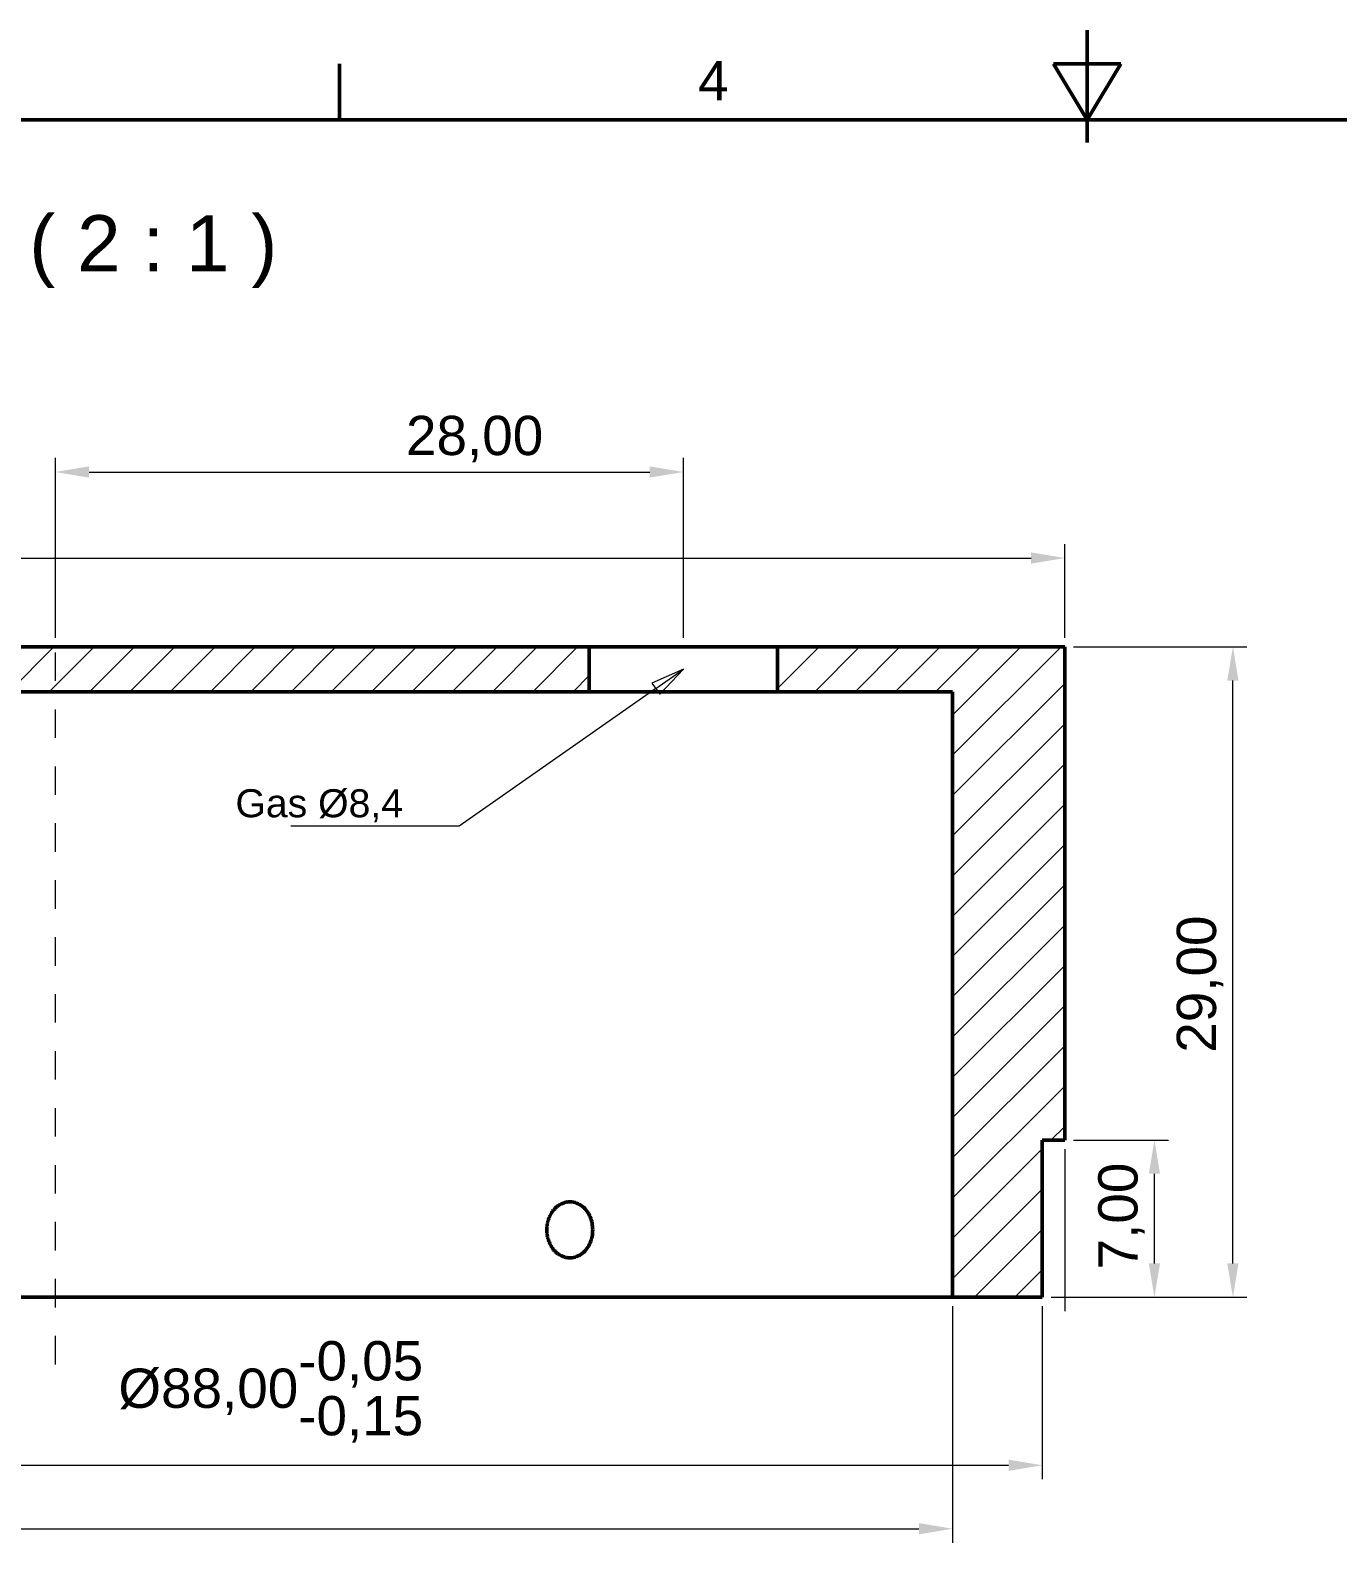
# Model space of a CAD drawing. Header units: inches. Extents: x 0.8 to 17.2, y 0.6 to 12.1.
# Drawn here: x 5.3 to 9.89, y 6.8 to 12.11 of the extents above; entities that cross this region are included whole.
import ezdxf
from ezdxf.enums import TextEntityAlignment as Align

# ---------------------------------------------------------------- set-up
doc = ezdxf.new("R2010")
doc.units = ezdxf.units.IN
doc.header["$MEASUREMENT"] = 0
doc.linetypes.add('CENTER2', pattern=[1.125, 0.75, -0.125, 0.125, -0.125])
doc.layers.get('0').update_dxf_attribs({"lineweight": 25})
for name, color, linetype, lineweight in [('BEMASSUNG', 7, 'Continuous', 18), ('MITTELLINIE', 7, 'CENTER2', 18), ('RAHMEN', 7, 'Continuous', 50), ('SCHRAFFUR', 7, 'Continuous', 18), ('SICHTKANTE', 7, 'Continuous', 50), ('TEXT', 7, 'Continuous', 18)]:
    doc.layers.add(name, color=color, linetype=linetype, lineweight=lineweight)
doc.styles.add('ISO_14', font='arial.ttf')
doc.styles.add('ISO_20', font='arial.ttf')
doc.styles.add('ISO_79', font='arial.ttf')
doc.styles.add('ISO_DWG_RFN', font='arial.ttf')
doc.dimstyles.new('DWG_RFN', dxfattribs={"dimtxt": 0.137795, "dimasz": 0.11811, "dimexe": 0.049213, "dimexo": 0.031496, "dimgap": 0.031496, "dimtad": 1, "dimlfac": 25.4, "dimtxsty": 'ISO_DWG_RFN', "dimcen": 2.5, "dimclrd": 7, "dimclre": 7, "dimclrt": 7, "dimadec": 1, "dimazin": 3, "dimtfac": 1, "dimtmove": 0, "dimatfit": 3, "dimfxl": 0, "dimlwd": 18, "dimlwe": 18})

# ---------------------------------------------------------------- blocks, each defined once
blk = doc.blocks.new('Leader Text1')
at = {"layer": 'BEMASSUNG', "color": 7, "lineweight": 18}
for p, q in [((7.5906, 9.8681), (7.4802, 9.8197)), ((7.4938, 9.8004), (7.5906, 9.8681)), ((7.5073, 9.781), (7.5906, 9.8681)), ((7.4938, 9.8004), (6.8031, 9.3169)), ((7.4802, 9.8197), (7.5073, 9.781)), ((6.8031, 9.3169), (6.6457, 9.3169))]:
    blk.add_line(p, q, dxfattribs=at)
at = {"layer": 'BEMASSUNG', "color": 7, "lineweight": 18, "flags": 128}
blk.add_lwpolyline([(7.5073, 9.781), (7.5906, 9.8681), (7.4802, 9.8197), (7.5073, 9.781)], dxfattribs=at)
at = {"layer": 'BEMASSUNG', "color": 7}
blk.add_solid([(7.5073, 9.781), (7.5906, 9.8681), (7.4802, 9.8197), (7.5073, 9.781)], dxfattribs=at)
blk = doc.blocks.new('Hatch_1')
at = {"layer": 'SCHRAFFUR', "color": 7, "linetype": 'Continuous', "lineweight": 18}
for p, q in [((7.1811, 9.4438), (7.1861, 9.4488)), ((7.1811, 9.3024), (7.3275, 9.4488)), ((7.3114, 9.2913), (7.4689, 9.4488)), ((7.4529, 9.2913), (7.6103, 9.4488)), ((7.5943, 9.2913), (7.7518, 9.4488)), ((7.7357, 9.2913), (7.8932, 9.4488)), ((7.7953, 9.2095), (8.0346, 9.4488)), ((7.7953, 9.0681), (8.176, 9.4488)), ((7.7953, 8.9266), (8.189, 9.3203)), ((7.7953, 8.7852), (8.189, 9.1789)), ((7.7953, 8.6438), (8.189, 9.0375)), ((7.7953, 8.5024), (8.189, 8.8961)), ((7.7953, 8.361), (8.189, 8.7547)), ((7.7953, 8.2195), (8.189, 8.6132)), ((7.7953, 8.0781), (8.189, 8.4718)), ((7.7953, 7.9367), (8.189, 8.3304)), ((7.7953, 7.7953), (8.189, 8.189)), ((7.7953, 7.6539), (8.189, 8.0476)), ((7.7953, 7.5124), (8.189, 7.9061)), ((8.1408, 7.7165), (8.189, 7.7647)), ((7.7953, 7.371), (8.1102, 7.686)), ((7.7953, 7.2296), (8.1102, 7.5446)), ((7.8725, 7.1654), (8.1102, 7.4031)), ((8.0139, 7.1654), (8.1102, 7.2617))]:
    blk.add_line(p, q, dxfattribs=at)
blk = doc.blocks.new('Hatch_3')
at = {"layer": 'SCHRAFFUR', "color": 7, "linetype": 'Continuous', "lineweight": 18}
for p, q in [((2.8189, 9.3243), (2.9434, 9.4488)), ((2.9274, 9.2913), (3.0849, 9.4488)), ((3.0688, 9.2913), (3.2263, 9.4488)), ((3.2102, 9.2913), (3.3677, 9.4488)), ((3.3516, 9.2913), (3.5091, 9.4488)), ((3.4931, 9.2913), (3.6505, 9.4488)), ((3.6345, 9.2913), (3.792, 9.4488)), ((3.7759, 9.2913), (3.9334, 9.4488)), ((3.9173, 9.2913), (4.0748, 9.4488)), ((4.0587, 9.2913), (4.2162, 9.4488)), ((4.2002, 9.2913), (4.3577, 9.4488)), ((4.3416, 9.2913), (4.4991, 9.4488)), ((4.483, 9.2913), (4.6405, 9.4488)), ((4.6244, 9.2913), (4.7819, 9.4488)), ((4.7659, 9.2913), (4.9233, 9.4488)), ((4.9073, 9.2913), (5.0648, 9.4488)), ((5.0487, 9.2913), (5.2062, 9.4488)), ((5.1901, 9.2913), (5.3476, 9.4488)), ((5.3315, 9.2913), (5.489, 9.4488)), ((5.473, 9.2913), (5.6304, 9.4488)), ((5.6144, 9.2913), (5.7719, 9.4488)), ((5.7558, 9.2913), (5.9133, 9.4488)), ((5.8972, 9.2913), (6.0547, 9.4488)), ((6.0386, 9.2913), (6.1961, 9.4488)), ((6.1801, 9.2913), (6.3375, 9.4488)), ((6.3215, 9.2913), (6.479, 9.4488)), ((6.4629, 9.2913), (6.5197, 9.3481))]:
    blk.add_line(p, q, dxfattribs=at)
blk = doc.blocks.new('*D15')
at = {"layer": 'BEMASSUNG', "color": 7, "lineweight": 18, "transparency": 16777216}
for p, q in [((8.9606, 8.2146), (9.2933, 8.2146)), ((9.2441, 7.7815), (9.2441, 8.0965)), ((8.9606, 7.6634), (9.2933, 7.6634))]:
    blk.add_line(p, q, dxfattribs=at)
at = {"layer": 'BEMASSUNG', "color": 7, "transparency": 16777216}
for points in [[(9.2244, 8.0965), (9.2638, 8.0965), (9.2441, 8.2146)], [(9.2244, 7.7815), (9.2638, 7.7815), (9.2441, 7.6634)]]:
    blk.add_solid(points, dxfattribs=at)
at = {"layer": 'Defpoints', "color": 0, "transparency": 16777216}
for p in [(8.9291, 8.2146), (9.2441, 8.2146), (8.9291, 7.6634)]:
    blk.add_point(p, dxfattribs=at)
at = {"layer": 'BEMASSUNG', "color": 7, "lineweight": 18, "transparency": 16777216, "insert": (9.047, 7.7608), "char_height": 0.1378, "attachment_point": 1, "rotation": 90, "style": 'ISO_DWG_RFN'}
blk.add_mtext('\\A1;{7,00}', dxfattribs=at)
blk = doc.blocks.new('*D17')
at = {"layer": 'BEMASSUNG', "color": 7, "lineweight": 18, "transparency": 16777216}
for p, q in [((5.3858, 9.9783), (5.3858, 10.6101)), ((7.5906, 9.9783), (7.5906, 10.6101)), ((5.5039, 10.5609), (7.4724, 10.5609))]:
    blk.add_line(p, q, dxfattribs=at)
at = {"layer": 'BEMASSUNG', "color": 7, "transparency": 16777216}
for points in [[(5.5039, 10.5806), (5.5039, 10.5413), (5.3858, 10.5609)], [(7.4724, 10.5806), (7.4724, 10.5413), (7.5906, 10.5609)]]:
    blk.add_solid(points, dxfattribs=at)
at = {"layer": 'Defpoints', "color": 0, "transparency": 16777216}
for p in [(7.5906, 10.5609), (5.3858, 9.9469), (7.5906, 9.9469)]:
    blk.add_point(p, dxfattribs=at)
at = {"layer": 'BEMASSUNG', "color": 7, "lineweight": 18, "transparency": 16777216, "insert": (6.6168, 10.7581), "char_height": 0.137795, "attachment_point": 1, "style": 'ISO_DWG_RFN'}
blk.add_mtext('\\A1;{28,00}', dxfattribs=at)
blk = doc.blocks.new('*D24')
at = {"layer": 'BEMASSUNG', "color": 7, "lineweight": 18, "transparency": 16777216}
for p, q in [((1.8425, 9.9783), (1.8425, 10.308)), ((8.9291, 9.9783), (8.9291, 10.308)), ((1.9606, 10.2588), (8.811, 10.2588))]:
    blk.add_line(p, q, dxfattribs=at)
at = {"layer": 'BEMASSUNG', "color": 7, "transparency": 16777216}
for points in [[(1.9606, 10.2785), (1.9606, 10.2391), (1.8425, 10.2588)], [(8.811, 10.2785), (8.811, 10.2391), (8.9291, 10.2588)]]:
    blk.add_solid(points, dxfattribs=at)
at = {"layer": 'Defpoints', "color": 0, "transparency": 16777216}
for p in [(8.9291, 10.2588), (1.8425, 9.9469), (8.9291, 9.9469)]:
    blk.add_point(p, dxfattribs=at)
at = {"layer": 'BEMASSUNG', "color": 7, "lineweight": 18, "transparency": 16777216, "insert": (4.2445, 10.4604), "char_height": 0.137795, "attachment_point": 1, "style": 'ISO_DWG_RFN'}
blk.add_mtext('\\A1;{Ø90,00}', dxfattribs=at)
blk = doc.blocks.new('*D25')
at = {"layer": 'BEMASSUNG', "color": 7, "lineweight": 18, "transparency": 16777216}
for p, q in [((1.9213, 7.6319), (1.9213, 7.0236)), ((8.8504, 7.6319), (8.8504, 7.0236)), ((2.0394, 7.0728), (8.7323, 7.0728))]:
    blk.add_line(p, q, dxfattribs=at)
at = {"layer": 'BEMASSUNG', "color": 7, "transparency": 16777216}
for points in [[(2.0394, 7.0925), (2.0394, 7.0531), (1.9213, 7.0728)], [(8.7323, 7.0925), (8.7323, 7.0531), (8.8504, 7.0728)]]:
    blk.add_solid(points, dxfattribs=at)
at = {"layer": 'Defpoints', "color": 0, "transparency": 16777216}
for p in [(1.9213, 7.6634), (8.8504, 7.6634), (8.8504, 7.0728)]:
    blk.add_point(p, dxfattribs=at)
at = {"layer": 'BEMASSUNG', "color": 7, "lineweight": 18, "transparency": 16777216, "insert": (5.6071, 7.5088), "char_height": 0.137795, "attachment_point": 1, "style": 'ISO_DWG_RFN'}
blk.add_mtext('\\A1;{Ø88,00\\S-0,05^ -0,15;}', dxfattribs=at)
blk = doc.blocks.new('*D26')
at = {"layer": 'BEMASSUNG', "color": 7, "lineweight": 18, "transparency": 16777216}
for p, q in [((2.2362, 7.6319), (2.2362, 6.8008)), ((8.5354, 7.6319), (8.5354, 6.8008)), ((2.3543, 6.85), (8.4173, 6.85))]:
    blk.add_line(p, q, dxfattribs=at)
at = {"layer": 'BEMASSUNG', "color": 7, "transparency": 16777216}
for points in [[(2.3543, 6.8697), (2.3543, 6.8303), (2.2362, 6.85)], [(8.4173, 6.8697), (8.4173, 6.8303), (8.5354, 6.85)]]:
    blk.add_solid(points, dxfattribs=at)
at = {"layer": 'Defpoints', "color": 0, "transparency": 16777216}
for p in [(2.2362, 7.6634), (8.5354, 7.6634), (8.5354, 6.85)]:
    blk.add_point(p, dxfattribs=at)
at = {"layer": 'BEMASSUNG', "color": 7, "lineweight": 18, "transparency": 16777216, "insert": (3.6429, 7.0516), "char_height": 0.137795, "attachment_point": 1, "style": 'ISO_DWG_RFN'}
blk.add_mtext('\\A1;{Ø80,00}', dxfattribs=at)
blk = doc.blocks.new('*D27')
at = {"layer": 'BEMASSUNG', "color": 7, "lineweight": 18, "transparency": 16777216}
for p, q in [((8.9606, 9.9469), (9.5689, 9.9469)), ((9.5197, 7.7815), (9.5197, 9.8287)), ((8.9606, 7.6634), (9.5689, 7.6634))]:
    blk.add_line(p, q, dxfattribs=at)
at = {"layer": 'BEMASSUNG', "color": 7, "transparency": 16777216}
for points in [[(9.5, 9.8287), (9.5394, 9.8287), (9.5197, 9.9469)], [(9.5, 7.7815), (9.5394, 7.7815), (9.5197, 7.6634)]]:
    blk.add_solid(points, dxfattribs=at)
at = {"layer": 'Defpoints', "color": 0, "transparency": 16777216}
for p in [(8.9291, 9.9469), (9.5197, 9.9469), (8.9291, 7.6634)]:
    blk.add_point(p, dxfattribs=at)
at = {"layer": 'BEMASSUNG', "color": 7, "lineweight": 18, "transparency": 16777216, "insert": (9.3226, 8.5217), "char_height": 0.137795, "attachment_point": 1, "rotation": 90, "style": 'ISO_DWG_RFN'}
blk.add_mtext('\\A1;{29,00}', dxfattribs=at)

msp = doc.modelspace()

# ---------------------------------------------------------------- linework, layer by layer
at = {"layer": 'BEMASSUNG'}
for p, q in [((6.64567, 9.31693), (6.2126, 9.31693)), ((8.92913, 8.18307), (8.92913, 7.61417)), ((8.92913, 8.18307), (8.92913, 7.61417)), ((8.88189, 7.66339), (8.97835, 7.66339)), ((8.88189, 7.66339), (8.97835, 7.66339))]:
    msp.add_line(p, q, dxfattribs=at)
at = {"layer": 'MITTELLINIE', "ltscale": 0.087489}
msp.add_line((5.38583, 7.42717), (5.38583, 10.18307), dxfattribs=at)
at = {"layer": 'RAHMEN'}
for p, q in [((9.00787, 12.1122), (9.00787, 11.7185)), ((6.3832, 11.79724), (6.3832, 11.99409)), ((9.12598, 11.99409), (8.88976, 11.99409)), ((8.88976, 11.99409), (9.00787, 11.79724)), ((9.00787, 11.79724), (9.12598, 11.99409)), ((9.00787, 11.79724), (9.00787, 11.99409)), ((16.88189, 11.79724), (1.13386, 11.79724))]:
    msp.add_line(p, q, dxfattribs=at)
at = {"layer": 'SICHTKANTE'}
for p, q in [((3.55906, 9.94685), (7.25984, 9.94685)), ((7.26226, 9.94685), (7.25984, 9.94685)), ((7.25984, 9.78937), (7.25984, 9.94685)), ((7.26468, 9.94685), (7.26226, 9.94685)), ((7.2671, 9.94685), (7.26468, 9.94685)), ((7.27221, 9.94685), (7.2671, 9.94685)), ((7.27934, 9.94685), (7.27221, 9.94685)), ((7.28648, 9.94685), (7.27934, 9.94685)), ((7.29423, 9.94685), (7.28648, 9.94685)), ((7.30573, 9.94685), (7.29423, 9.94685)), ((7.31722, 9.94685), (7.30573, 9.94685)), ((7.32871, 9.94685), (7.31722, 9.94685)), ((7.3429, 9.94685), (7.32871, 9.94685)), ((7.35818, 9.94685), (7.3429, 9.94685)), ((7.37345, 9.94685), (7.35818, 9.94685)), ((7.38958, 9.94685), (7.37345, 9.94685)), ((7.40787, 9.94685), (7.38958, 9.94685)), ((7.42616, 9.94685), (7.40787, 9.94685)), ((7.44445, 9.94685), (7.42616, 9.94685)), ((7.46454, 9.94685), (7.44445, 9.94685)), ((7.48492, 9.94685), (7.46454, 9.94685)), ((7.50531, 9.94685), (7.48492, 9.94685)), ((7.52616, 9.94685), (7.50531, 9.94685)), ((7.54762, 9.94685), (7.52616, 9.94685)), ((7.56909, 9.94685), (7.54762, 9.94685)), ((7.59055, 9.94685), (7.56909, 9.94685)), ((7.61201, 9.94685), (7.59055, 9.94685)), ((7.63348, 9.94685), (7.61201, 9.94685)), ((7.65494, 9.94685), (7.63348, 9.94685)), ((7.67579, 9.94685), (7.65494, 9.94685)), ((7.69618, 9.94685), (7.67579, 9.94685)), ((7.71657, 9.94685), (7.69618, 9.94685)), ((7.73665, 9.94685), (7.71657, 9.94685)), ((7.75494, 9.94685), (7.73665, 9.94685)), ((7.77323, 9.94685), (7.75494, 9.94685)), ((7.79152, 9.94685), (7.77323, 9.94685)), ((7.80765, 9.94685), (7.79152, 9.94685)), ((7.82293, 9.94685), (7.80765, 9.94685)), ((7.8382, 9.94685), (7.82293, 9.94685)), ((7.85239, 9.94685), (7.8382, 9.94685)), ((7.86388, 9.94685), (7.85239, 9.94685)), ((7.87538, 9.94685), (7.86388, 9.94685)), ((7.88687, 9.94685), (7.87538, 9.94685)), ((7.89462, 9.94685), (7.88687, 9.94685)), ((7.90176, 9.94685), (7.89462, 9.94685)), ((7.90889, 9.94685), (7.90176, 9.94685)), ((7.914, 9.94685), (7.90889, 9.94685)), ((7.91642, 9.94685), (7.914, 9.94685)), ((7.91884, 9.94685), (7.91642, 9.94685)), ((7.92126, 9.94685), (7.91884, 9.94685)), ((7.92126, 9.78937), (7.92126, 9.94685)), ((7.92126, 9.94685), (8.92913, 9.94685)), ((8.92913, 8.21457), (8.92913, 9.94685)), ((7.25984, 9.78937), (3.55906, 9.78937)), ((7.26226, 9.78937), (7.25984, 9.78937)), ((7.26468, 9.78937), (7.26226, 9.78937)), ((7.2671, 9.78937), (7.26468, 9.78937)), ((7.27221, 9.78937), (7.2671, 9.78937)), ((7.27934, 9.78937), (7.27221, 9.78937)), ((7.28648, 9.78937), (7.27934, 9.78937)), ((7.29423, 9.78937), (7.28648, 9.78937)), ((7.30573, 9.78937), (7.29423, 9.78937)), ((7.31722, 9.78937), (7.30573, 9.78937)), ((7.32871, 9.78937), (7.31722, 9.78937)), ((7.3429, 9.78937), (7.32871, 9.78937)), ((7.35818, 9.78937), (7.3429, 9.78937)), ((7.37345, 9.78937), (7.35818, 9.78937)), ((7.38958, 9.78937), (7.37345, 9.78937)), ((7.40787, 9.78937), (7.38958, 9.78937)), ((7.42616, 9.78937), (7.40787, 9.78937)), ((7.44445, 9.78937), (7.42616, 9.78937)), ((7.46454, 9.78937), (7.44445, 9.78937)), ((7.48492, 9.78937), (7.46454, 9.78937)), ((7.50531, 9.78937), (7.48492, 9.78937)), ((7.52616, 9.78937), (7.50531, 9.78937)), ((7.54762, 9.78937), (7.52616, 9.78937)), ((7.56909, 9.78937), (7.54762, 9.78937)), ((7.59055, 9.78937), (7.56909, 9.78937)), ((7.61201, 9.78937), (7.59055, 9.78937)), ((7.63348, 9.78937), (7.61201, 9.78937)), ((7.65494, 9.78937), (7.63348, 9.78937)), ((7.67579, 9.78937), (7.65494, 9.78937)), ((7.69618, 9.78937), (7.67579, 9.78937)), ((7.71657, 9.78937), (7.69618, 9.78937)), ((7.73665, 9.78937), (7.71657, 9.78937)), ((7.75494, 9.78937), (7.73665, 9.78937)), ((7.77323, 9.78937), (7.75494, 9.78937)), ((7.79152, 9.78937), (7.77323, 9.78937)), ((7.80765, 9.78937), (7.79152, 9.78937)), ((7.82293, 9.78937), (7.80765, 9.78937)), ((7.8382, 9.78937), (7.82293, 9.78937)), ((7.85239, 9.78937), (7.8382, 9.78937)), ((7.86388, 9.78937), (7.85239, 9.78937)), ((7.87538, 9.78937), (7.86388, 9.78937)), ((7.88687, 9.78937), (7.87538, 9.78937)), ((7.89462, 9.78937), (7.88687, 9.78937)), ((7.90176, 9.78937), (7.89462, 9.78937)), ((7.90889, 9.78937), (7.90176, 9.78937)), ((7.914, 9.78937), (7.90889, 9.78937)), ((7.91642, 9.78937), (7.914, 9.78937)), ((7.91884, 9.78937), (7.91642, 9.78937)), ((7.92126, 9.78937), (7.91884, 9.78937)), ((8.53543, 9.78937), (7.92126, 9.78937)), ((8.53543, 9.78937), (8.53543, 7.66339)), ((8.85355, 8.21457), (8.85039, 8.21457)), ((8.92913, 8.21457), (8.85039, 8.21457)), ((8.85039, 7.66339), (8.85039, 8.21457)), ((8.8567, 8.21457), (8.85355, 8.21457)), ((8.85985, 8.21457), (8.8567, 8.21457)), ((8.86288, 8.21457), (8.85985, 8.21457)), ((8.8658, 8.21457), (8.86288, 8.21457)), ((8.86872, 8.21457), (8.8658, 8.21457)), ((8.87161, 8.21457), (8.86872, 8.21457)), ((8.8743, 8.21457), (8.87161, 8.21457)), ((8.87699, 8.21457), (8.8743, 8.21457)), ((8.87969, 8.21457), (8.87699, 8.21457)), ((8.88221, 8.21457), (8.87969, 8.21457)), ((8.88467, 8.21457), (8.88221, 8.21457)), ((8.88713, 8.21457), (8.88467, 8.21457)), ((8.88952, 8.21457), (8.88713, 8.21457)), ((8.89175, 8.21457), (8.88952, 8.21457)), ((8.89398, 8.21457), (8.89175, 8.21457)), ((8.8962, 8.21457), (8.89398, 8.21457)), ((8.89823, 8.21457), (8.8962, 8.21457)), ((8.90023, 8.21457), (8.89823, 8.21457)), ((8.90222, 8.21457), (8.90023, 8.21457)), ((8.90411, 8.21457), (8.90222, 8.21457)), ((8.90587, 8.21457), (8.90411, 8.21457)), ((8.90763, 8.21457), (8.90587, 8.21457)), ((8.90939, 8.21457), (8.90763, 8.21457)), ((8.91092, 8.21457), (8.90939, 8.21457)), ((8.91245, 8.21457), (8.91092, 8.21457)), ((8.91397, 8.21457), (8.91245, 8.21457)), ((8.91537, 8.21457), (8.91397, 8.21457)), ((8.91666, 8.21457), (8.91537, 8.21457)), ((8.91795, 8.21457), (8.91666, 8.21457)), ((8.91921, 8.21457), (8.91795, 8.21457)), ((8.92027, 8.21457), (8.91921, 8.21457)), ((8.92132, 8.21457), (8.92027, 8.21457)), ((8.92238, 8.21457), (8.92132, 8.21457)), ((8.92327, 8.21457), (8.92238, 8.21457)), ((8.92409, 8.21457), (8.92327, 8.21457)), ((8.92492, 8.21457), (8.92409, 8.21457)), ((8.92567, 8.21457), (8.92492, 8.21457)), ((8.92626, 8.21457), (8.92567, 8.21457)), ((8.92685, 8.21457), (8.92626, 8.21457)), ((8.92744, 8.21457), (8.92685, 8.21457)), ((8.92782, 8.21457), (8.92744, 8.21457)), ((8.92818, 8.21457), (8.92782, 8.21457)), ((8.92853, 8.21457), (8.92818, 8.21457)), ((8.92878, 8.21457), (8.92853, 8.21457)), ((8.9289, 8.21457), (8.92878, 8.21457)), ((8.92902, 8.21457), (8.9289, 8.21457)), ((8.92913, 8.21457), (8.92902, 8.21457)), ((7.13315, 7.96702), (7.13499, 7.9693)), ((7.13499, 7.9693), (7.13691, 7.97152)), ((7.13691, 7.97152), (7.1389, 7.97369)), ((7.1389, 7.97369), (7.14097, 7.9758)), ((7.14097, 7.9758), (7.14312, 7.97784)), ((7.14312, 7.97784), (7.14535, 7.97982)), ((7.14535, 7.97982), (7.14767, 7.98174)), ((7.14767, 7.98174), (7.15006, 7.98357)), ((7.15006, 7.98357), (7.15252, 7.98532)), ((7.15252, 7.98532), (7.15506, 7.98698)), ((7.15506, 7.98698), (7.15767, 7.98854)), ((7.15767, 7.98854), (7.16033, 7.99)), ((7.16033, 7.99), (7.16306, 7.99135)), ((7.16306, 7.99135), (7.16583, 7.99259)), ((7.16583, 7.99259), (7.16866, 7.99371)), ((7.16866, 7.99371), (7.17153, 7.99471)), ((7.17153, 7.99471), (7.17443, 7.99558)), ((7.17443, 7.99558), (7.17737, 7.99632)), ((7.17737, 7.99632), (7.18034, 7.99693)), ((7.18034, 7.99693), (7.18333, 7.99741)), ((7.18333, 7.99741), (7.18633, 7.99776)), ((7.18633, 7.99776), (7.18935, 7.99796)), ((7.18935, 7.99796), (7.19237, 7.99803)), ((7.19237, 7.99803), (7.19832, 7.99776)), ((7.19832, 7.99776), (7.20423, 7.99696)), ((7.20423, 7.99696), (7.21005, 7.99562)), ((7.21005, 7.99562), (7.21573, 7.99378)), ((7.21573, 7.99378), (7.22119, 7.99147)), ((7.22119, 7.99147), (7.2264, 7.98874)), ((7.2264, 7.98874), (7.23135, 7.98562)), ((7.23135, 7.98562), (7.23604, 7.98213)), ((7.23604, 7.98213), (7.24045, 7.97832)), ((7.24045, 7.97832), (7.24458, 7.97421)), ((7.24458, 7.97421), (7.24842, 7.96984)), ((7.24842, 7.96984), (7.25196, 7.96523)), ((7.11174, 7.91393), (7.11212, 7.91678)), ((7.11212, 7.91678), (7.11258, 7.91962)), ((7.11258, 7.91962), (7.11311, 7.92245)), ((7.11311, 7.92245), (7.11371, 7.92527)), ((7.11371, 7.92527), (7.11438, 7.92807)), ((7.11438, 7.92807), (7.11512, 7.93086)), ((7.11512, 7.93086), (7.11594, 7.93363)), ((7.11594, 7.93363), (7.11682, 7.93638)), ((7.11682, 7.93638), (7.11778, 7.93911)), ((7.11778, 7.93911), (7.11881, 7.94181)), ((7.11881, 7.94181), (7.11991, 7.94449)), ((7.11991, 7.94449), (7.12109, 7.94714)), ((7.12109, 7.94714), (7.12234, 7.94976)), ((7.12234, 7.94976), (7.12366, 7.95234)), ((7.12366, 7.95234), (7.12506, 7.95489)), ((7.12506, 7.95489), (7.12653, 7.9574)), ((7.12653, 7.9574), (7.12807, 7.95988)), ((7.12807, 7.95988), (7.12969, 7.9623)), ((7.12969, 7.9623), (7.13138, 7.96469)), ((7.13138, 7.96469), (7.13315, 7.96702)), ((7.25196, 7.96523), (7.25522, 7.96042)), ((7.25522, 7.96042), (7.25817, 7.95543)), ((7.25817, 7.95543), (7.26083, 7.95029)), ((7.26083, 7.95029), (7.2632, 7.94503)), ((7.2632, 7.94503), (7.26527, 7.93967)), ((7.26527, 7.93967), (7.26707, 7.9342)), ((7.26707, 7.9342), (7.2686, 7.92862)), ((7.2686, 7.92862), (7.26986, 7.92295)), ((7.26986, 7.92295), (7.27084, 7.91721)), ((7.27084, 7.91721), (7.27154, 7.91141)), ((7.11086, 7.89961), (7.11089, 7.90248)), ((7.11089, 7.89673), (7.11086, 7.89961)), ((7.11089, 7.90248), (7.111, 7.90535)), ((7.111, 7.89386), (7.11089, 7.89673)), ((7.111, 7.90535), (7.11117, 7.90821)), ((7.11118, 7.89099), (7.111, 7.89386)), ((7.11117, 7.90821), (7.11142, 7.91108)), ((7.11142, 7.88812), (7.11118, 7.89099)), ((7.11142, 7.91108), (7.11174, 7.91393)), ((7.11174, 7.88526), (7.11142, 7.88812)), ((7.11213, 7.88241), (7.11174, 7.88526)), ((7.11259, 7.87956), (7.11213, 7.88241)), ((7.11312, 7.87673), (7.11259, 7.87956)), ((7.11372, 7.87391), (7.11312, 7.87673)), ((7.11439, 7.8711), (7.11372, 7.87391)), ((7.11513, 7.86831), (7.11439, 7.8711)), ((7.11595, 7.86554), (7.11513, 7.86831)), ((7.11684, 7.86278), (7.11595, 7.86554)), ((7.1178, 7.86005), (7.11684, 7.86278)), ((7.26711, 7.86514), (7.26531, 7.85964)), ((7.26864, 7.87074), (7.26711, 7.86514)), ((7.26989, 7.87643), (7.26864, 7.87074)), ((7.27087, 7.88219), (7.26989, 7.87643)), ((7.27156, 7.88801), (7.27087, 7.88219)), ((7.27154, 7.91141), (7.27196, 7.90557)), ((7.27197, 7.89385), (7.27156, 7.88801)), ((7.27196, 7.90557), (7.27211, 7.89971)), ((7.27211, 7.89971), (7.27197, 7.89385)), ((7.11883, 7.85734), (7.1178, 7.86005)), ((7.11994, 7.85466), (7.11883, 7.85734)), ((7.12112, 7.85201), (7.11994, 7.85466)), ((7.12237, 7.84939), (7.12112, 7.85201)), ((7.1237, 7.8468), (7.12237, 7.84939)), ((7.1251, 7.84425), (7.1237, 7.8468)), ((7.12657, 7.84173), (7.1251, 7.84425)), ((7.12812, 7.83926), (7.12657, 7.84173)), ((7.12975, 7.83683), (7.12812, 7.83926)), ((7.13144, 7.83445), (7.12975, 7.83683)), ((7.13321, 7.83211), (7.13144, 7.83445)), ((7.13506, 7.82983), (7.13321, 7.83211)), ((7.13698, 7.82761), (7.13506, 7.82983)), ((7.13898, 7.82544), (7.13698, 7.82761)), ((7.14105, 7.82334), (7.13898, 7.82544)), ((7.14319, 7.8213), (7.14105, 7.82334)), ((7.14541, 7.81934), (7.14319, 7.8213)), ((7.14771, 7.81744), (7.14541, 7.81934)), ((7.15009, 7.81562), (7.14771, 7.81744)), ((7.15255, 7.81387), (7.15009, 7.81562)), ((7.15508, 7.81222), (7.15255, 7.81387)), ((7.15768, 7.81066), (7.15508, 7.81222)), ((7.16034, 7.80921), (7.15768, 7.81066)), ((7.16306, 7.80786), (7.16034, 7.80921)), ((7.16583, 7.80662), (7.16306, 7.80786)), ((7.22644, 7.81049), (7.22122, 7.80775)), ((7.23139, 7.81362), (7.22644, 7.81049)), ((7.23608, 7.81711), (7.23139, 7.81362)), ((7.2405, 7.82094), (7.23608, 7.81711)), ((7.24463, 7.82506), (7.2405, 7.82094)), ((7.24847, 7.82944), (7.24463, 7.82506)), ((7.25202, 7.83406), (7.24847, 7.82944)), ((7.25527, 7.83888), (7.25202, 7.83406)), ((7.25822, 7.84387), (7.25527, 7.83888)), ((7.26087, 7.849), (7.25822, 7.84387)), ((7.26323, 7.85426), (7.26087, 7.849)), ((7.26531, 7.85964), (7.26323, 7.85426)), ((7.16866, 7.80551), (7.16583, 7.80662)), ((7.17152, 7.80451), (7.16866, 7.80551)), ((7.17443, 7.80364), (7.17152, 7.80451)), ((7.17737, 7.80289), (7.17443, 7.80364)), ((7.18034, 7.80228), (7.17737, 7.80289)), ((7.18333, 7.8018), (7.18034, 7.80228)), ((7.18633, 7.80146), (7.18333, 7.8018)), ((7.18935, 7.80125), (7.18633, 7.80146)), ((7.19237, 7.80118), (7.18935, 7.80125)), ((7.19834, 7.80145), (7.19237, 7.80118)), ((7.20426, 7.80226), (7.19834, 7.80145)), ((7.21009, 7.8036), (7.20426, 7.80226)), ((7.21577, 7.80545), (7.21009, 7.8036)), ((7.22122, 7.80775), (7.21577, 7.80545)), ((5.38583, 7.66339), (5.18141, 7.66339)), ((5.59024, 7.66339), (5.38583, 7.66339)), ((5.79466, 7.66339), (5.59024, 7.66339)), ((5.99907, 7.66339), (5.79466, 7.66339)), ((6.19763, 7.66339), (5.99907, 7.66339)), ((6.3918, 7.66339), (6.19763, 7.66339)), ((6.58596, 7.66339), (6.3918, 7.66339)), ((6.77727, 7.66339), (6.58596, 7.66339)), ((6.95145, 7.66339), (6.77727, 7.66339)), ((7.12563, 7.66339), (6.95145, 7.66339)), ((7.29981, 7.66339), (7.12563, 7.66339)), ((7.45347, 7.66339), (7.29981, 7.66339)), ((7.59893, 7.66339), (7.45347, 7.66339)), ((7.74439, 7.66339), (7.59893, 7.66339)), ((7.87956, 7.66339), (7.74439, 7.66339)), ((7.989, 7.66339), (7.87956, 7.66339)), ((8.09845, 7.66339), (7.989, 7.66339)), ((8.20789, 7.66339), (8.09845, 7.66339)), ((8.28176, 7.66339), (8.20789, 7.66339)), ((8.3497, 7.66339), (8.28176, 7.66339)), ((8.41764, 7.66339), (8.3497, 7.66339)), ((8.46634, 7.66339), (8.41764, 7.66339)), ((8.48937, 7.66339), (8.46634, 7.66339)), ((8.5124, 7.66339), (8.48937, 7.66339)), ((8.53543, 7.66339), (8.5124, 7.66339)), ((8.85039, 7.66339), (8.53543, 7.66339))]:
    msp.add_line(p, q, dxfattribs=at)

# ---------------------------------------------------------------- block references
for name in ['Hatch_3', 'Hatch_1']:
    msp.add_blockref(name, (0.74016, 0.49803))
at = {"layer": 'BEMASSUNG'}
msp.add_blockref('Leader Text1', (0, 0), dxfattribs=at)

# ---------------------------------------------------------------- texts
at = {"layer": 'RAHMEN', "style": 'ISO_14'}
msp.add_text('4', height=0.1378, dxfattribs=at).set_placement((7.69554, 11.93504), align=Align.MIDDLE_CENTER)
at = {"layer": 'TEXT', "style": 'ISO_20'}
msp.add_text('A - A ( 2 : 1 )', height=0.1968504, dxfattribs=at).set_placement((5.38583, 11.36417), align=Align.MIDDLE_CENTER)
at = {"layer": 'TEXT', "style": 'ISO_79'}
msp.add_text('Gas Ø8,4', height=0.098425, dxfattribs=at).set_placement((6.6063, 9.34843), align=Align.RIGHT)

# ---------------------------------------------------------------- dimensions: what is measured, and where the dimension line sits
at = {"layer": 'BEMASSUNG', "color": 7, "lineweight": 18}
for base, p1, p2, angle, text, override, picture, middle in [((7.59055, 10.56094), (5.38583, 9.94685), (7.59055, 9.94685), 180, '{<>}', {"dimgap": 0.031496, "dimdec": 2, "dimlfac": 12.7, "dimsah": 1, "dimtol": 0, "dimlim": 0, "dimtp": 0, "dimtm": 0, "dimtdec": 2, "dimtofl": 0, "dimatfit": 1}, '*D17', (6.85022, 10.56094)), ((8.92913, 10.25882), (1.84252, 9.94685), (8.92913, 9.94685), 180, '{Ø<>}', {"dimgap": 0.031496, "dimdec": 2, "dimlfac": 12.7, "dimsah": 1, "dimtol": 0, "dimlim": 0, "dimtp": 0, "dimtm": 0, "dimtdec": 2, "dimtofl": 0, "dimatfit": 1}, '*D24', (4.55177, 10.25882)), ((9.51969, 9.94685), (8.92913, 7.66339), (8.92913, 9.94685), 90, '{<>}', {"dimgap": 0.031496, "dimdec": 2, "dimlfac": 12.7, "dimsah": 1, "dimtol": 0, "dimlim": 0, "dimtp": 0, "dimtm": 0, "dimtdec": 2, "dimtofl": 0, "dimatfit": 1}, '*D27', (9.51969, 8.75509)), ((9.24409, 8.21457), (8.92913, 7.66339), (8.92913, 8.21457), 90, '{<>}', {"dimgap": 0.031496, "dimdec": 2, "dimlfac": 12.7, "dimsah": 1, "dimtol": 0, "dimlim": 0, "dimtp": 0, "dimtm": 0, "dimtdec": 2, "dimtofl": 0, "dimatfit": 1}, '*D15', (9.24409, 7.93898)), ((8.85039, 7.07283), (1.92126, 7.66339), (8.85039, 7.66339), 180, '{Ø<>}', {"dimgap": 0.031496, "dimdec": 2, "dimlfac": 12.7, "dimsah": 1, "dimtol": 1, "dimlim": 0, "dimtp": -0.05, "dimtm": 0.15, "dimtdec": 2, "dimtofl": 0, "dimatfit": 1}, '*D25', (6.13145, 7.07283)), ((8.53543, 6.84997), (2.23622, 7.66339), (8.53543, 7.66339), 180, '{Ø<>}', {"dimgap": 0.031496, "dimdec": 2, "dimlfac": 12.7, "dimsah": 1, "dimtol": 0, "dimlim": 0, "dimtp": 0, "dimtm": 0, "dimtdec": 2, "dimtofl": 0, "dimatfit": 1}, '*D26', (3.95014, 6.84997))]:
    dim = msp.add_linear_dim(base=base, p1=p1, p2=p2, angle=angle, text=text, dimstyle='DWG_RFN', override=override, dxfattribs=at)
    dim.commit()
    dim.dimension.update_dxf_attribs({"geometry": picture, "text_midpoint": middle, "dimtype": 160})

doc.saveas('drawing.dxf')
